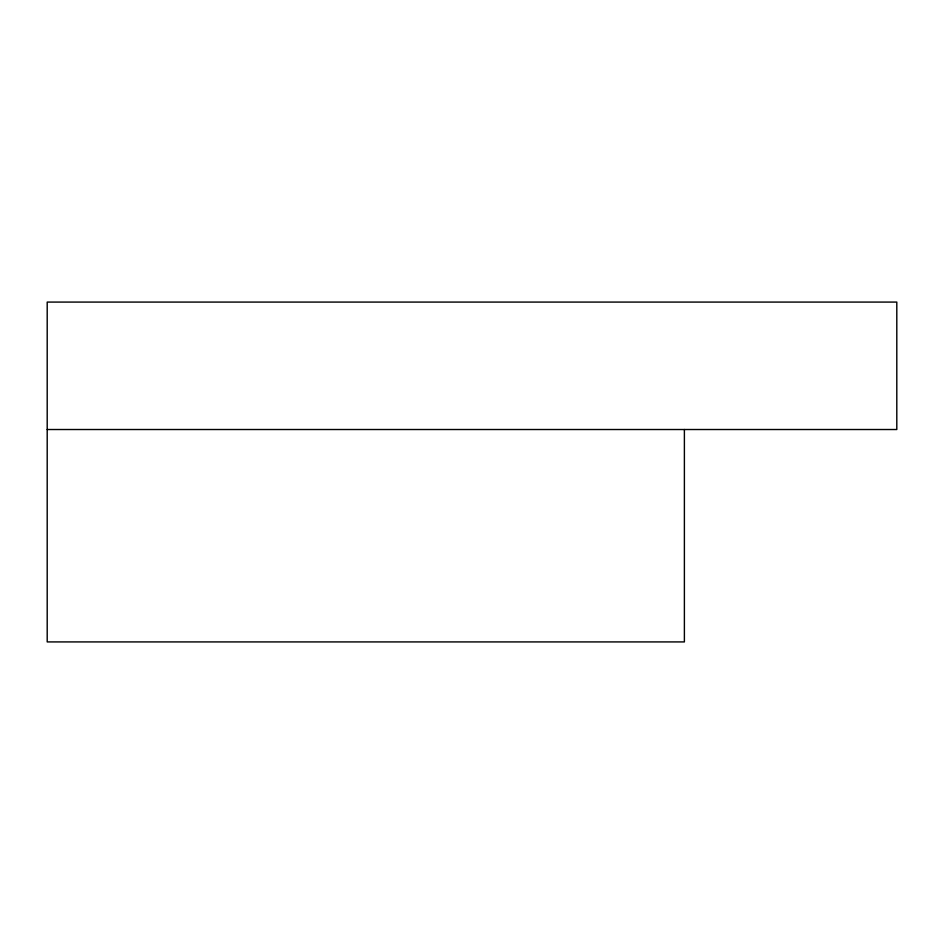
<?xml version="1.0" encoding="UTF-8"?>
<svg xmlns="http://www.w3.org/2000/svg" width="944" height="944" viewBox="0 0 944 944"><rect width="100%" height="100%" fill="white"/><g stroke="black" fill="none" stroke-linecap="round" stroke-linejoin="round"><path stroke-width="1.42" d="M47.2 429.52L896.8 429.52L896.8 302.08L47.2 302.08L47.2 641.92L684.388 641.92L684.388 429.52"/></g></svg>
